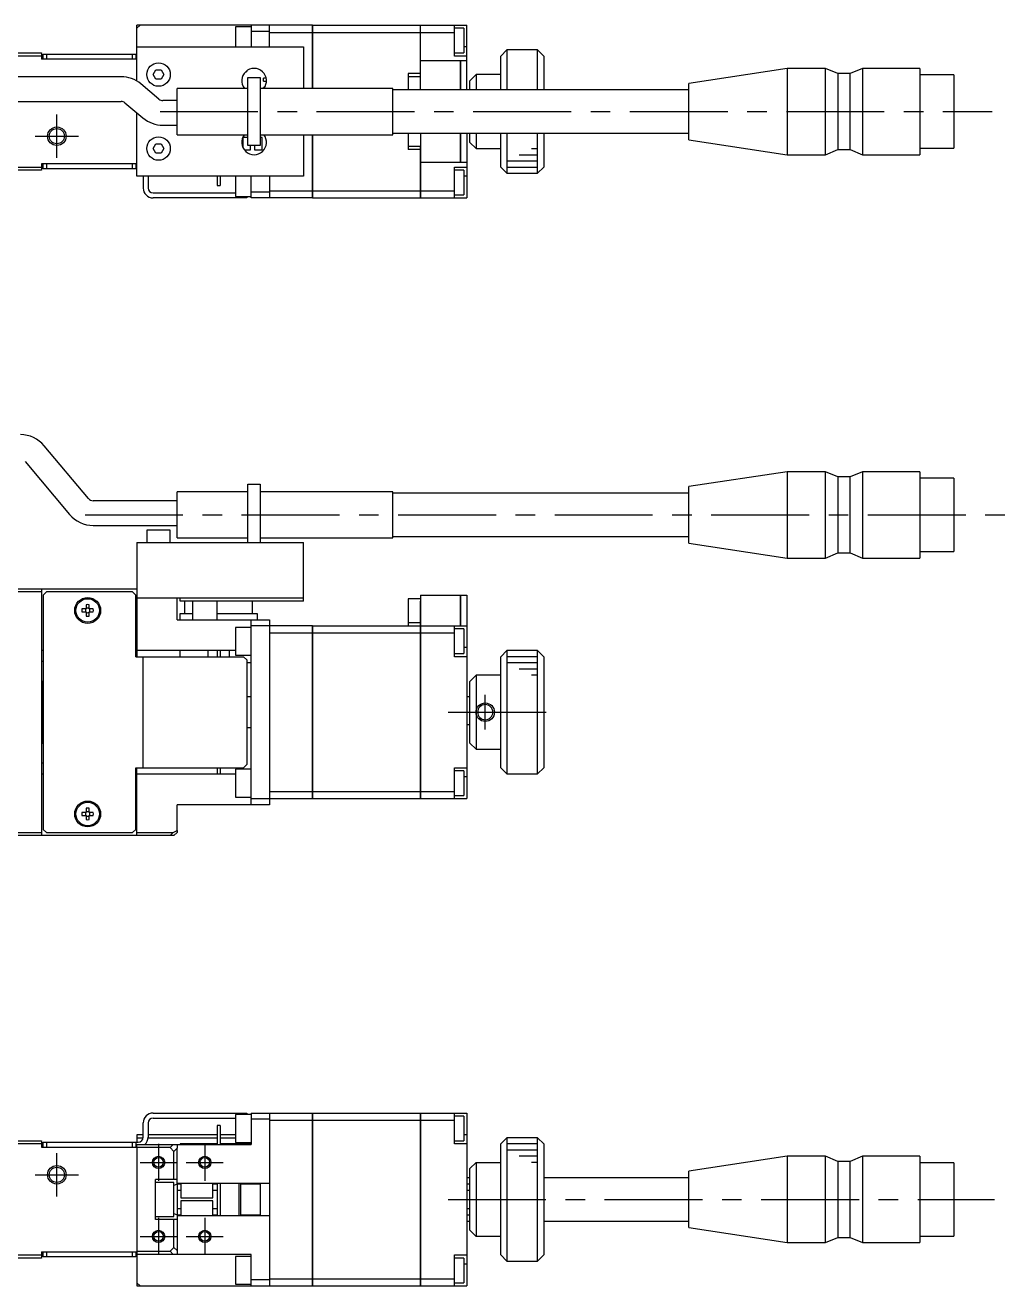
# Model space of a CAD drawing. Extents: x 0 to 741, y -8 to 214.
# Drawn here: x 204.9 to 364.4, y 10 to 214.4 of the extents above; entities that cross this region are included whole.
import ezdxf

# ---------------------------------------------------------------- set-up
doc = ezdxf.new("R2010")
doc.units = 0
doc.header["$LTSCALE"] = 0.5
doc.linetypes.add('CENTER', pattern=[50.8, 31.75, -6.35, 6.35, -6.35])
for name, color, linetype in [('MSM_CENTER', 1, 'CENTER'), ('MSM_CONTINUOUS', 7, 'CONTINUOUS'), ('MSM_NARROW', 5, 'CONTINUOUS')]:
    doc.layers.add(name, color=color, linetype=linetype)

msp = doc.modelspace()

# ---------------------------------------------------------------- linework, layer by layer
at = {"layer": 'MSM_CENTER'}
for p, q in [((226.75, 200.39), (361.75, 200.39)), ((210, 192.89), (210, 199.89)), ((206.5, 196.39), (213.5, 196.39)), ((214.57, 135), (364.43, 135)), ((279.5, 100.2), (279.5, 105.8)), ((273.5, 103), (291.5, 103)), ((226.5, 33), (226.5, 27)), ((234, 33), (234, 27)), ((210, 24.5), (210, 31.5)), ((223.5, 30), (229.5, 30)), ((231, 30), (237, 30)), ((206.5, 28), (213.5, 28)), ((273.47, 24), (362.13, 24)), ((226.5, 21), (226.5, 15)), ((234, 21), (234, 15)), ((223.5, 18), (229.5, 18)), ((231, 18), (237, 18))]:
    msp.add_line(p, q, dxfattribs=at)
at = {"layer": 'MSM_CONTINUOUS'}
for p, q in [((223, 205.31), (223, 214.39)), ((223, 213.89), (223.5, 214.39)), ((251.49, 214.39), (223, 214.39)), ((239, 214.14), (239, 210.89)), ((241.5, 214.14), (239, 214.14)), ((241.5, 214.39), (241.5, 210.89)), ((244.5, 213.39), (241.5, 213.39)), ((244.5, 210.89), (244.5, 214.39)), ((244.5, 213.23), (251.49, 213.23)), ((251.49, 204.14), (251.49, 214.39)), ((251.5, 214.38), (251.49, 214.38)), ((251.5, 213.23), (251.49, 213.23)), ((251.5, 214.39), (268.99, 214.39)), ((251.5, 214.39), (251.5, 204.14)), ((251.5, 213.23), (268.99, 213.23)), ((268.99, 206.04), (268.99, 214.39)), ((269, 214.38), (268.99, 214.38)), ((269, 213.23), (268.99, 213.23)), ((269, 203.89), (269, 214.39)), ((269, 214.39), (276.5, 214.39)), ((269, 213.23), (274.5, 213.23)), ((274.5, 209.39), (274.5, 214.39)), ((276, 213.89), (274.5, 213.89)), ((276, 213.89), (276, 209.89)), ((276.5, 203.89), (276.5, 214.39)), ((223, 210.89), (250, 210.89)), ((250, 210.89), (250, 204.14)), ((276.5, 210.89), (276, 210.89)), ((194, 209.89), (207.5, 209.89)), ((207.5, 209.39), (194, 209.39)), ((207.5, 209.89), (207.5, 208.89)), ((223, 208.89), (207.5, 208.89)), ((207.8, 208.89), (207.8, 209.69)), ((207.8, 209.69), (222.8, 209.69)), ((208.3, 209.69), (208.3, 208.89)), ((222.3, 208.89), (222.3, 209.69)), ((222.8, 209.69), (222.8, 208.89)), ((269, 208.64), (275.49, 208.64)), ((274.5, 209.89), (276, 209.89)), ((276.5, 209.39), (274.5, 209.39)), ((275.49, 203.89), (275.49, 208.64)), ((275.5, 208.63), (275.49, 208.63)), ((275.5, 208.64), (275.5, 203.89)), ((275.5, 208.64), (276.3, 208.64)), ((276.3, 208.62), (276.3, 208.64)), ((276.5, 208.62), (276.3, 208.62)), ((283, 210.39), (282, 209.39)), ((282, 203.89), (282, 209.39)), ((283, 210.39), (283, 203.89)), ((288, 210.39), (283, 210.39)), ((288, 203.89), (288, 210.39)), ((289, 209.39), (288, 210.39)), ((289, 209.39), (289, 203.89)), ((225.63, 206.39), (226.07, 207.14)), ((226.07, 207.14), (226.93, 207.14)), ((226.93, 207.14), (227.37, 206.39)), ((267, 206.54), (267, 203.89)), ((268.99, 206.54), (267, 206.54)), ((328.5, 207.39), (312.5, 204.96)), ((328.5, 207.39), (328.5, 193.39)), ((334.7, 207.39), (328.5, 207.39)), ((334.7, 193.39), (334.7, 207.39)), ((336.7, 206.54), (334.7, 207.39)), ((336.7, 206.54), (336.7, 194.24)), ((338.7, 206.54), (336.7, 206.54)), ((340.7, 207.39), (338.7, 206.54)), ((338.7, 194.24), (338.7, 206.54)), ((340.7, 207.39), (340.7, 193.39)), ((350, 207.39), (340.7, 207.39)), ((350, 207.39), (350, 193.39)), ((220.41, 206.04), (197.5, 206.04)), ((226.54, 202.41), (223.62, 204.87)), ((226.07, 205.64), (225.63, 206.39)), ((226.93, 205.64), (226.07, 205.64)), ((227.37, 206.39), (226.93, 205.64)), ((241, 205.89), (243, 205.89)), ((241, 194.89), (241, 205.89)), ((243, 205.89), (243, 194.89)), ((243.5, 205.31), (243.5, 205.81)), ((243.95, 205.81), (243.5, 205.81)), ((243.5, 205.31), (244, 205.31)), ((269, 206.04), (267, 206.04)), ((277, 205.39), (278, 206.39)), ((277, 203.89), (277, 205.39)), ((278, 206.39), (278, 203.89)), ((282, 206.39), (278, 206.39)), ((312.5, 195.82), (312.5, 204.96)), ((355.5, 206.34), (350, 206.34)), ((355.5, 206.34), (355.5, 194.44)), ((229.5, 196.64), (229.5, 204.14)), ((241, 204.14), (229.5, 204.14)), ((264.5, 204.14), (243, 204.14)), ((243.5, 204.14), (243.5, 204.31)), ((243.69, 204.31), (243.5, 204.31)), ((264.5, 196.64), (264.5, 204.14)), ((312.5, 203.89), (264.5, 203.89)), ((197.5, 202.04), (220.41, 202.04)), ((221.05, 201.8), (223.97, 199.35)), ((229.5, 202.18), (227.19, 202.18)), ((223, 189.89), (223, 200.17)), ((227.19, 198.18), (229.5, 198.18)), ((229.5, 196.64), (241, 196.64)), ((243, 196.64), (264.5, 196.64)), ((250, 196.64), (250, 189.89)), ((251.49, 186.39), (251.49, 196.64)), ((251.5, 196.64), (251.5, 186.39)), ((264.5, 196.89), (312.5, 196.89)), ((267, 196.89), (267, 194.23)), ((269, 196.89), (269, 186.39)), ((275.49, 192.14), (275.49, 196.89)), ((275.5, 196.89), (275.5, 192.14)), ((276.5, 196.89), (276.5, 186.39)), ((277, 195.39), (277, 196.89)), ((278, 196.89), (278, 194.39)), ((282, 191.39), (282, 196.89)), ((283, 196.89), (283, 190.39)), ((288, 190.39), (288, 196.89)), ((289, 196.89), (289, 191.39)), ((225.63, 194.39), (226.07, 195.14)), ((226.07, 193.64), (225.63, 194.39)), ((226.07, 195.14), (226.93, 195.14)), ((226.93, 195.14), (227.37, 194.39)), ((227.37, 194.39), (226.93, 193.64)), ((240.17, 196.16), (240.17, 194.59)), ((241, 196.16), (240.17, 196.16)), ((243, 194.89), (241, 194.89)), ((241.42, 194.16), (241.42, 194.89)), ((242.07, 194.89), (242.07, 194.16)), ((243.32, 196.16), (243, 196.16)), ((243.32, 194.16), (243.32, 196.16)), ((269, 194.73), (267, 194.73)), ((268.99, 194.23), (267, 194.23)), ((268.99, 186.39), (268.99, 194.73)), ((278, 194.39), (277, 195.39)), ((278, 194.39), (282, 194.39)), ((312.5, 195.82), (328.5, 193.39)), ((334.7, 193.39), (336.7, 194.24)), ((336.7, 194.24), (338.7, 194.24)), ((338.7, 194.24), (340.7, 193.39)), ((350, 194.44), (355.5, 194.44)), ((226.93, 193.64), (226.07, 193.64)), ((240.42, 194.16), (241.42, 194.16)), ((242.07, 194.16), (243.32, 194.16)), ((275.49, 192.14), (269, 192.14)), ((275.5, 192.15), (275.49, 192.15)), ((276.3, 192.14), (275.5, 192.14)), ((276.3, 192.16), (276.5, 192.16)), ((276.3, 192.14), (276.3, 192.16)), ((328.5, 193.39), (334.7, 193.39)), ((340.7, 193.39), (350, 193.39)), ((207.5, 190.89), (194.5, 190.89)), ((194.61, 191.39), (207.5, 191.39)), ((223, 191.89), (207.5, 191.89)), ((207.5, 191.89), (207.5, 190.89)), ((207.8, 191.09), (207.8, 191.89)), ((223, 191.09), (207.8, 191.09)), ((208.3, 191.89), (208.3, 191.09)), ((222.3, 191.09), (222.3, 191.89)), ((222.8, 191.89), (222.8, 191.09)), ((274.5, 191.39), (276.5, 191.39)), ((274.5, 186.39), (274.5, 191.39)), ((276, 190.89), (274.5, 190.89)), ((276, 190.89), (276, 186.89)), ((282, 191.39), (283, 190.39)), ((283, 190.39), (288, 190.39)), ((288, 190.39), (289, 191.39)), ((250, 189.89), (223, 189.89)), ((224, 189.89), (224, 187.99)), ((224.8, 189.89), (224.8, 187.99)), ((236, 189.89), (236, 188.39)), ((236, 188.39), (236.5, 188.39)), ((236.5, 189.89), (236.5, 188.39)), ((239, 189.89), (239, 186.64)), ((241.5, 186.39), (241.5, 189.89)), ((244.5, 189.89), (244.5, 186.39)), ((276.5, 189.89), (276, 189.89)), ((225.6, 187.19), (239, 187.19)), ((240.8, 186.39), (225.6, 186.39)), ((239, 186.64), (241.5, 186.64)), ((240.3, 186.39), (240.3, 186.64)), ((240.8, 186.64), (240.8, 186.39)), ((241.5, 187.39), (244.5, 187.39)), ((251.49, 186.39), (241.5, 186.39)), ((244.5, 187.54), (251.49, 187.54)), ((251.5, 187.55), (251.49, 187.55)), ((251.5, 186.4), (251.49, 186.4)), ((251.5, 187.54), (268.99, 187.54)), ((251.5, 186.39), (268.99, 186.39)), ((269, 187.55), (268.99, 187.55)), ((269, 186.4), (268.99, 186.4)), ((269, 187.54), (274.5, 187.54)), ((269, 186.39), (276.5, 186.39)), ((274.5, 186.89), (276, 186.89)), ((215.13, 137.63), (207.93, 146.21)), ((204.87, 143.64), (212.07, 135.06)), ((328.5, 142), (312.5, 139.57)), ((328.5, 142), (328.5, 128)), ((334.7, 142), (328.5, 142)), ((334.7, 128), (334.7, 142)), ((336.7, 141.15), (334.7, 142)), ((336.7, 141.15), (336.7, 128.85)), ((338.7, 141.15), (336.7, 141.15)), ((340.7, 142), (338.7, 141.15)), ((338.7, 128.85), (338.7, 141.15)), ((340.7, 142), (340.7, 128)), ((350, 142), (340.7, 142)), ((350, 142), (350, 128)), ((241, 130.5), (241, 140)), ((241, 140), (243, 140)), ((243, 140), (243, 130.5)), ((312.5, 130.43), (312.5, 139.57)), ((355.5, 140.95), (350, 140.95)), ((355.5, 140.95), (355.5, 129.05)), ((229.5, 137.28), (215.9, 137.28)), ((229.5, 131.25), (229.5, 138.75)), ((241, 138.75), (229.5, 138.75)), ((264.5, 138.75), (243, 138.75)), ((264.5, 131.25), (264.5, 138.75)), ((312.5, 138.5), (264.5, 138.5)), ((215.9, 133.28), (229.5, 133.28)), ((228.4, 132.5), (224.6, 132.5)), ((224.6, 132.5), (224.6, 130.5)), ((228.4, 130.5), (228.4, 132.5)), ((229.5, 131.25), (241, 131.25)), ((243, 131.25), (264.5, 131.25)), ((264.5, 131.5), (312.5, 131.5)), ((223, 130.5), (250, 130.5)), ((223, 130.5), (223, 112)), ((250, 121), (250, 130.5)), ((312.5, 130.43), (328.5, 128)), ((334.7, 128), (336.7, 128.85)), ((336.7, 128.85), (338.7, 128.85)), ((338.7, 128.85), (340.7, 128)), ((350, 129.05), (355.5, 129.05)), ((328.5, 128), (334.7, 128)), ((340.7, 128), (350, 128)), ((194, 123), (223, 123)), ((207.5, 123), (207.5, 83)), ((207.5, 122.5), (195.11, 122.5)), ((208.3, 122.5), (207.8, 122)), ((207.8, 122), (207.8, 84)), ((222.3, 122.5), (208.3, 122.5)), ((222.8, 122), (222.3, 122.5)), ((222.8, 112), (222.8, 122)), ((250, 121.5), (223, 121.5)), ((229.5, 118), (229.5, 121.5)), ((230, 121), (230, 121.5)), ((250, 121), (230, 121)), ((230.75, 119), (230.75, 121)), ((232, 121), (232, 118)), ((236, 118), (236, 121)), ((241.75, 119), (241.75, 121)), ((267, 121.4), (267, 117)), ((269, 121.4), (267, 121.4)), ((268.99, 89), (268.99, 121)), ((268.99, 121), (269, 121)), ((269, 122), (269, 89)), ((269, 122), (275.49, 122)), ((275.49, 117), (275.49, 122)), ((275.5, 121.99), (275.49, 121.99)), ((275.5, 122), (275.5, 117)), ((275.5, 122), (276.5, 122)), ((276.5, 122), (276.5, 89)), ((214.76, 119.74), (214.08, 119.74)), ((214.08, 119.26), (214.76, 119.26)), ((214.76, 120.42), (214.76, 119.74)), ((214.76, 119.26), (214.76, 118.58)), ((215.24, 119.74), (215.24, 120.42)), ((215.92, 119.74), (215.24, 119.74)), ((215.24, 118.58), (215.24, 119.26)), ((215.24, 119.26), (215.92, 119.26)), ((230, 118), (230, 119)), ((230, 119), (232, 119)), ((236, 119), (242.5, 119)), ((242.5, 119), (242.5, 118)), ((229.5, 118), (244.5, 118)), ((239, 116.75), (239, 112.25)), ((241.5, 116.75), (239, 116.75)), ((241.5, 88), (241.5, 118)), ((251.49, 117), (241.5, 117)), ((244.5, 118), (244.5, 88)), ((251.49, 89), (251.49, 117)), ((251.5, 116.99), (251.49, 116.99)), ((251.5, 117), (268.99, 117)), ((251.5, 117), (251.5, 89)), ((268.99, 117.5), (267, 117.5)), ((269, 116.99), (268.99, 116.99)), ((269, 117), (276.5, 117)), ((274.5, 112), (274.5, 117)), ((244.5, 115.85), (251.49, 115.85)), ((251.5, 115.84), (251.49, 115.84)), ((251.5, 115.85), (268.99, 115.85)), ((269, 115.84), (268.99, 115.84)), ((269, 115.85), (274.5, 115.85)), ((276, 116.5), (274.5, 116.5)), ((276, 116.5), (276, 112.5)), ((207.8, 113), (207.5, 113)), ((239, 113), (222.8, 113)), ((230, 112), (230, 113)), ((234.5, 113), (234.5, 112)), ((236, 113), (236, 112)), ((236.5, 113), (236.5, 112)), ((238, 112), (238, 113)), ((274.5, 112.5), (276, 112.5)), ((276.5, 113.5), (276, 113.5)), ((283, 113), (282, 112)), ((283, 113), (283, 93)), ((288, 113), (283, 113)), ((288, 93), (288, 113)), ((289, 112), (288, 113)), ((207.5, 111.25), (207.8, 111.25)), ((222.8, 112), (240.3, 112)), ((224, 94), (224, 112)), ((239, 112.25), (241.5, 112.25)), ((240.8, 111.5), (240.3, 112)), ((240.8, 111.5), (240.8, 94.5)), ((241.5, 111), (240.8, 111)), ((276.5, 112), (274.5, 112)), ((282, 94), (282, 112)), ((289, 112), (289, 94)), ((277, 108), (278, 109)), ((278, 109), (278, 97)), ((282, 109), (278, 109)), ((207.7, 108), (207.5, 107.8)), ((207.7, 108), (207.7, 98)), ((207.8, 108), (207.7, 108)), ((277, 98), (277, 108)), ((241.5, 105.5), (240.8, 105.5)), ((277, 105.5), (276.5, 105.5)), ((240.8, 100.5), (241.5, 100.5)), ((276.5, 101), (277, 101)), ((207.5, 98.2), (207.7, 98)), ((207.7, 98), (207.8, 98)), ((278, 97), (277, 98)), ((278, 97), (282, 97)), ((207.8, 94.75), (207.5, 94.75)), ((240.3, 94), (240.8, 94.5)), ((207.5, 93), (207.8, 93)), ((222.8, 84), (222.8, 94)), ((222.8, 94), (240.3, 94)), ((222.8, 93), (239, 93)), ((223, 83), (223, 94)), ((236, 94), (236, 93)), ((236.5, 94), (236.5, 93)), ((239, 93.75), (239, 89.25)), ((241.5, 93.75), (239, 93.75)), ((274.5, 94), (276.5, 94)), ((274.5, 89), (274.5, 94)), ((276, 93.5), (274.5, 93.5)), ((276, 93.5), (276, 89.5)), ((276.5, 92.5), (276, 92.5)), ((282, 94), (283, 93)), ((283, 93), (288, 93)), ((288, 93), (289, 94)), ((244.5, 90.15), (251.49, 90.15)), ((251.5, 90.16), (251.49, 90.16)), ((251.5, 90.15), (268.99, 90.15)), ((269, 90.16), (268.99, 90.16)), ((269, 90.15), (274.5, 90.15)), ((229.5, 83.81), (229.5, 88)), ((244.5, 88), (229.5, 88)), ((239, 89.25), (241.5, 89.25)), ((241.5, 89), (251.49, 89)), ((251.5, 89.01), (251.49, 89.01)), ((251.5, 89), (268.99, 89)), ((269, 89.01), (268.99, 89.01)), ((269, 89), (276.5, 89)), ((274.5, 89.5), (276, 89.5)), ((214.76, 86.74), (214.08, 86.74)), ((214.08, 86.26), (214.76, 86.26)), ((214.76, 87.42), (214.76, 86.74)), ((214.76, 86.26), (214.76, 85.58)), ((215.24, 86.74), (215.24, 87.42)), ((215.92, 86.74), (215.24, 86.74)), ((215.24, 86.26), (215.92, 86.26)), ((215.24, 85.58), (215.24, 86.26)), ((207.8, 84), (208.3, 83.5)), ((222.3, 83.5), (222.8, 84)), ((228.89, 83.5), (229.5, 83.81)), ((229.5, 83.81), (229.5, 83.5)), ((229, 83), (194, 83)), ((195.11, 83.5), (207.5, 83.5)), ((208.3, 83.5), (222.3, 83.5)), ((223, 83.5), (228.89, 83.5)), ((228.39, 83), (228.89, 83.5)), ((229.5, 83.5), (229, 83)), ((225.6, 38), (240.8, 38)), ((225.6, 37.2), (239, 37.2)), ((239, 37.75), (239, 33.25)), ((241.5, 37.75), (239, 37.75)), ((240.3, 37.75), (240.3, 38)), ((240.8, 38), (240.8, 37.75)), ((241.5, 38), (241.5, 32.9)), ((241.5, 38), (251.49, 38)), ((244.5, 37), (241.5, 37)), ((244.5, 38), (244.5, 10)), ((244.5, 36.85), (251.49, 36.85)), ((251.49, 10), (251.49, 38)), ((251.5, 37.99), (251.49, 37.99)), ((251.5, 36.84), (251.49, 36.84)), ((251.5, 38), (268.99, 38)), ((251.5, 38), (251.5, 10)), ((251.5, 36.85), (268.99, 36.85)), ((268.99, 10), (268.99, 38)), ((269, 37.99), (268.99, 37.99)), ((269, 36.84), (268.99, 36.84)), ((269, 38), (276.5, 38)), ((269, 38), (269, 10)), ((269, 36.85), (274.5, 36.85)), ((274.5, 33), (274.5, 38)), ((276, 37.5), (274.5, 37.5)), ((276, 37.5), (276, 33.5)), ((276.5, 38), (276.5, 10)), ((224, 34.1), (224, 36.4)), ((224.8, 36.4), (224.8, 34.1)), ((236, 36), (236, 32.9)), ((236.5, 36), (236, 36)), ((236.5, 36), (236.5, 32.9)), ((194.5, 33.5), (207.5, 33.5)), ((207.5, 33), (194.61, 33)), ((207.5, 33.5), (207.5, 32.5)), ((207.8, 32.5), (207.8, 33.3)), ((207.8, 33.3), (223.2, 33.3)), ((208.3, 33.3), (208.3, 32.5)), ((222.3, 32.5), (222.3, 33.3)), ((222.8, 33.3), (222.8, 32.5)), ((224, 34.5), (223, 34.5)), ((223, 34.5), (223, 33.3)), ((223, 34), (223.99, 34)), ((223, 32.9), (241.5, 32.9)), ((223, 32.5), (223, 32.9)), ((236, 34.5), (224.8, 34.5)), ((224.8, 34), (236, 34)), ((228.39, 32.4), (228.89, 32.9)), ((229.5, 32.9), (229.5, 32.29)), ((230, 33), (230, 32.9)), ((236, 33), (230, 33)), ((239, 34.5), (236.5, 34.5)), ((236.5, 34), (239, 34)), ((241.5, 33), (236.5, 33)), ((239, 33.25), (241.5, 33.25)), ((274.5, 33.5), (276, 33.5)), ((276.5, 33), (274.5, 33)), ((276.5, 34.5), (276, 34.5)), ((283, 34), (282, 33)), ((282, 15), (282, 33)), ((283, 34), (283, 14)), ((288, 34), (283, 34)), ((288, 14), (288, 34)), ((289, 33), (288, 34)), ((289, 33), (289, 15)), ((207.5, 32.5), (223, 32.5)), ((223, 32.5), (223, 10)), ((228.39, 32.4), (223, 32.4)), ((229, 31.79), (228.39, 32.4)), ((229.5, 32.29), (229, 31.79)), ((229, 27.25), (229, 31.79)), ((229.5, 26.49), (229.5, 32.29)), ((328.5, 31), (312.5, 28.57)), ((328.5, 31), (328.5, 17)), ((334.7, 31), (328.5, 31)), ((334.7, 17), (334.7, 31)), ((336.7, 30.15), (334.7, 31)), ((340.7, 31), (338.7, 30.15)), ((340.7, 31), (340.7, 17)), ((350, 31), (340.7, 31)), ((350, 31), (350, 17)), ((278, 30), (277, 29)), ((277, 19), (277, 29)), ((278, 30), (278, 18)), ((278, 30), (282, 30)), ((336.7, 30.15), (336.7, 17.85)), ((338.7, 30.15), (336.7, 30.15)), ((338.7, 17.85), (338.7, 30.15)), ((355.5, 29.95), (350, 29.95)), ((355.5, 29.95), (355.5, 18.05)), ((229.5, 27.25), (226, 27.25)), ((226, 20.75), (226, 27.25)), ((229, 26.75), (226, 26.75)), ((229, 21.25), (229, 26.75)), ((244.5, 26.6), (229.5, 26.6)), ((229.6, 21.4), (229.6, 26.6)), ((230, 26.6), (230, 26.5)), ((230.1, 26.6), (230.1, 24.25)), ((235.3, 24.25), (235.3, 26.6)), ((236, 26.6), (236, 21.4)), ((236.5, 26.6), (236.5, 21.4)), ((239.6, 21.4), (239.6, 26.6)), ((239.8, 26.6), (239.8, 21.4)), ((243, 26.6), (243, 21.4)), ((277, 27.5), (276.5, 27.5)), ((312.5, 27.5), (289, 27.5)), ((312.5, 19.43), (312.5, 28.57)), ((229.5, 26.49), (229, 26.28)), ((230.1, 26.5), (229.6, 26.5)), ((229.6, 25.5), (230.1, 25.5)), ((236, 26.5), (235.3, 26.5)), ((235.3, 25.5), (236, 25.5)), ((243, 26.5), (239.8, 26.5)), ((277, 26.5), (276.5, 26.5)), ((276.5, 25.5), (277, 25.5)), ((230.1, 22.5), (229.6, 22.5)), ((230.1, 24.25), (235.3, 24.25)), ((235.3, 23.75), (230.1, 23.75)), ((230.1, 23.75), (230.1, 21.4)), ((235.3, 21.4), (235.3, 23.75)), ((236, 22.5), (235.3, 22.5)), ((277, 22.5), (276.5, 22.5)), ((226, 21.25), (229, 21.25)), ((229.5, 20.75), (226, 20.75)), ((229, 21.72), (229.5, 21.51)), ((229, 16.21), (229, 20.75)), ((229.5, 21.51), (229.5, 15.71)), ((229.5, 21.4), (244.5, 21.4)), ((229.6, 21.5), (230.1, 21.5)), ((230, 21.5), (230, 21.4)), ((235.3, 21.5), (236, 21.5)), ((239.8, 21.5), (243, 21.5)), ((276.5, 21.5), (277, 21.5)), ((276.5, 20.5), (277, 20.5)), ((289, 20.5), (312.5, 20.5)), ((277, 19), (278, 18)), ((312.5, 19.43), (328.5, 17)), ((282, 18), (278, 18)), ((328.5, 17), (334.7, 17)), ((334.7, 17), (336.7, 17.85)), ((336.7, 17.85), (338.7, 17.85)), ((338.7, 17.85), (340.7, 17)), ((340.7, 17), (350, 17)), ((350, 18.05), (355.5, 18.05)), ((194, 15), (207.5, 15)), ((207.5, 14.5), (194, 14.5)), ((207.5, 15.5), (223, 15.5)), ((207.5, 15.5), (207.5, 14.5)), ((207.8, 14.7), (207.8, 15.5)), ((222.8, 14.7), (207.8, 14.7)), ((208.3, 15.5), (208.3, 14.7)), ((222.3, 14.7), (222.3, 15.5)), ((222.8, 15.5), (222.8, 14.7)), ((223, 15.6), (228.39, 15.6)), ((241.5, 15.1), (223, 15.1)), ((228.39, 15.6), (229, 16.21)), ((228.89, 15.1), (228.39, 15.6)), ((229, 16.21), (229.5, 15.71)), ((229.5, 15.71), (229.5, 15.1)), ((239, 14.75), (239, 10.25)), ((241.5, 14.75), (239, 14.75)), ((241.5, 10), (241.5, 15.1)), ((274.5, 15), (276.5, 15)), ((274.5, 10), (274.5, 15)), ((276, 14.5), (274.5, 14.5)), ((276, 14.5), (276, 10.5)), ((282, 15), (283, 14)), ((288, 14), (289, 15)), ((276.5, 13.5), (276, 13.5)), ((283, 14), (288, 14)), ((223.5, 10), (223, 10.5)), ((239, 10.25), (241.5, 10.25)), ((241.5, 11), (244.5, 11)), ((244.5, 11.15), (251.49, 11.15)), ((251.5, 11.16), (251.49, 11.16)), ((251.5, 11.15), (268.99, 11.15)), ((269, 11.16), (268.99, 11.16)), ((269, 11.15), (274.5, 11.15)), ((274.5, 10.5), (276, 10.5)), ((223, 10), (251.49, 10)), ((251.5, 10.01), (251.49, 10.01)), ((251.5, 10), (268.99, 10)), ((269, 10.01), (268.99, 10.01)), ((269, 10), (276.5, 10))]:
    msp.add_line(p, q, dxfattribs=at)
for centre, radius in [((226.5, 206.39), 1.9), ((210, 196.39), 1.23), ((226.5, 194.39), 1.9), ((215, 119.5), 2.1), ((215, 119.5), 1.9), ((215, 86.5), 2.1), ((215, 86.5), 1.9), ((226.5, 30), 0.783), ((234, 30), 0.783), ((210, 28), 1.23), ((226.5, 18), 0.783), ((234, 18), 0.783)]:
    msp.add_circle(centre, radius, dxfattribs=at)
at = {"layer": 'MSM_CONTINUOUS', "extrusion": (0, 0, -1)}
msp.add_circle((-279.5, 103), 1.23, dxfattribs=at)
at = {"layer": 'MSM_CONTINUOUS'}
for centre, radius, start, end in [((242, 205.39), 2, 321.3178, 218.6822), ((240.7, 207.05), 0.2, 255.0734, 0.8074), ((220.41, 201.04), 5, 50, 90), ((227.19, 203.18), 1, 230, 270), ((220.41, 201.04), 1, 50, 90), ((227.19, 203.18), 5, 230, 270), ((242, 195.39), 2, 141.3178, 38.6822), ((225.6, 187.99), 1.6, 180, 270), ((225.6, 187.99), 0.8, 180, 270), ((204.1, 143), 5, 40, 90), ((215.9, 138.28), 1, 220, 270), ((215.9, 138.28), 5, 220, 270), ((215, 119.5), 0.95, 165.3667, 194.6333), ((215, 119.5), 0.365, 138.8496, 221.1504), ((215, 119.5), 0.95, 75.3667, 104.6333), ((215, 119.5), 0.365, 48.8496, 131.1504), ((215, 119.5), 0.365, 228.8496, 311.1504), ((215, 119.5), 0.95, 255.3667, 284.6333), ((215, 119.5), 0.365, 318.8496, 41.1504), ((215, 119.5), 0.95, 345.3667, 14.6333), ((215, 86.5), 0.95, 165.3667, 194.6333), ((215, 86.5), 0.365, 138.8496, 221.1504), ((215, 86.5), 0.95, 75.3667, 104.6333), ((215, 86.5), 0.365, 48.8496, 131.1504), ((215, 86.5), 0.365, 228.8496, 311.1504), ((215, 86.5), 0.365, 318.8496, 41.1504), ((215, 86.5), 0.95, 345.3667, 14.6333), ((215, 86.5), 0.95, 255.3667, 284.6333), ((225.6, 36.4), 1.6, 90, 180), ((225.6, 36.4), 0.8, 90, 180), ((223.2, 34.1), 0.8, 270, 0), ((223.2, 34.1), 1.6, 311.4097, 0)]:
    msp.add_arc(centre, radius, start, end, dxfattribs=at)
at = {"layer": 'MSM_NARROW'}
for p, q in [((287, 194.39), (288, 194.39)), ((283, 192.39), (288, 192.39)), ((285, 193.39), (288, 193.39)), ((283, 191.39), (288, 191.39)), ((288, 112), (283, 112)), ((288, 111), (283, 111)), ((288, 110), (285, 110)), ((288, 109), (287, 109)), ((288, 33), (283, 33)), ((288, 32), (283, 32)), ((288, 31), (285, 31)), ((288, 30), (287, 30))]:
    msp.add_line(p, q, dxfattribs=at)
for centre, radius in [((210, 196.39), 1.5), ((279.5, 103), 1.5), ((226.5, 30), 1), ((234, 30), 1), ((210, 28), 1.5), ((226.5, 18), 1), ((234, 18), 1)]:
    msp.add_circle(centre, radius, dxfattribs=at)

doc.saveas('drawing.dxf')
